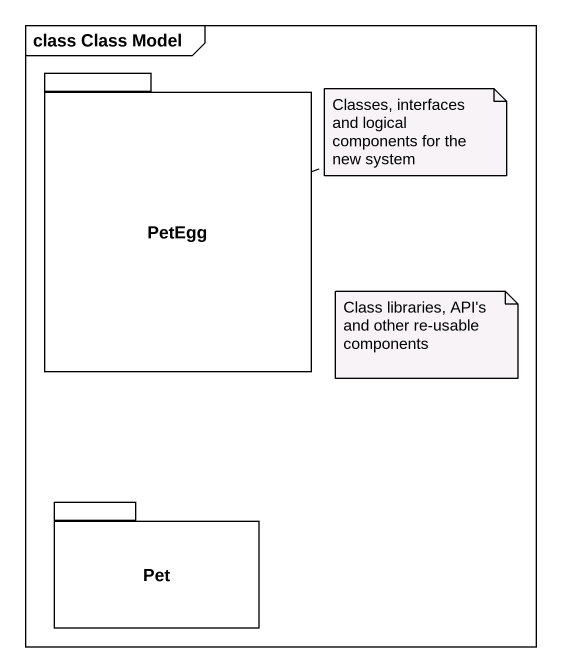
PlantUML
@startuml
mainframe class Class Model
package PetEgg {
}
package Pet {
}
note right of PetEgg : Classes, interfaces and logical components for the new system
note as N2
  Class libraries, API's and other re-usable components
end note
@enduml
